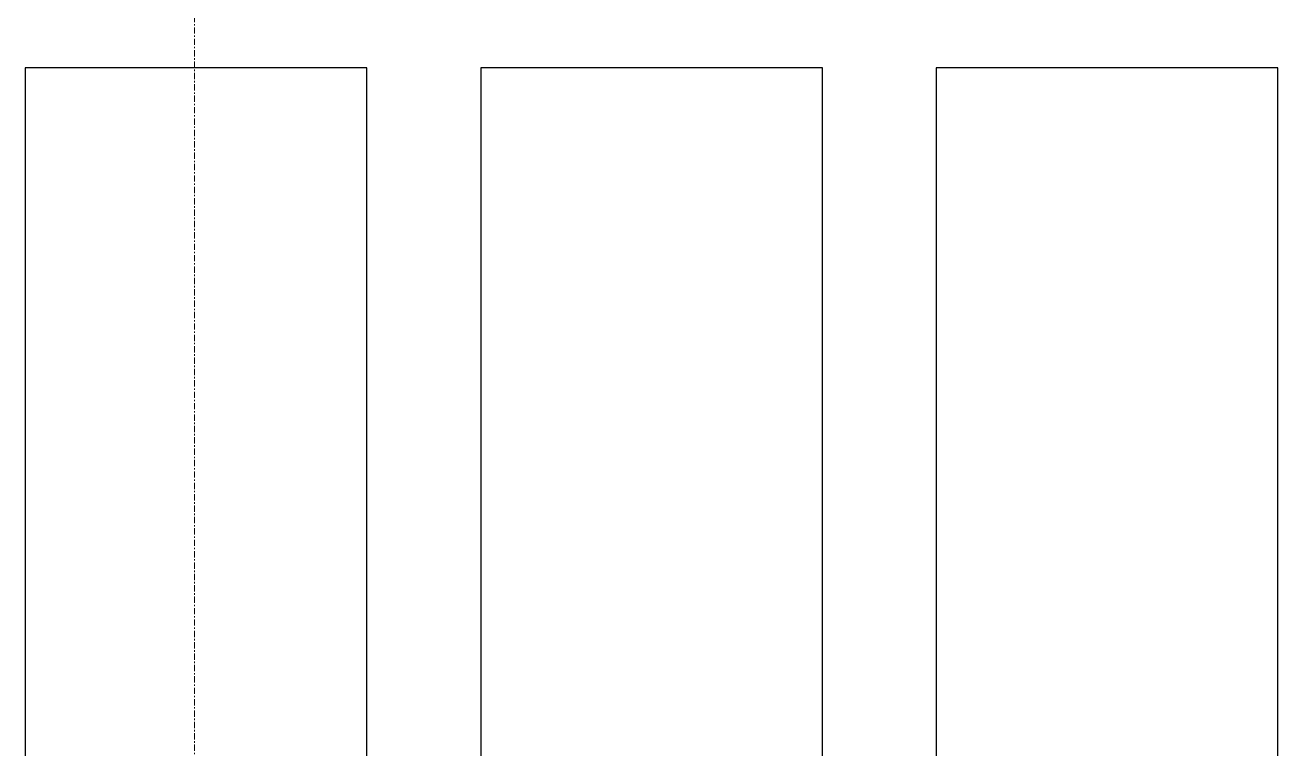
# Model space of a CAD drawing. Header units: millimetres. Extents: x -794334 to -714814, y -17806 to 22403.
# Drawn here: x -733431 to -732331, y -3395 to -2759 of the extents above; entities that cross this region are included whole.
import ezdxf
from ezdxf.xclip import XClip

# ---------------------------------------------------------------- set-up
doc = ezdxf.new("R2010")
doc.units = ezdxf.units.MM
doc.header["$XCLIPFRAME"] = 0
doc.linetypes.add('DPA_Grid _ Level 100', pattern=[10, 5.5, -1.6, 1.3, -1.6])
doc.layers.add('000 - WIPEOUT', color=250, linetype='Continuous')
doc.layers.add('A11_ALU.SOLID SHEET', color=2, linetype='Continuous')
doc.layers.add('S-GRID', color=251, linetype='Continuous', lineweight=9)

# ---------------------------------------------------------------- blocks, each defined once
blk = doc.blocks.new('*U804')
at = {"layer": 'S-GRID', "linetype": 'DPA_Grid _ Level 100'}
blk.add_line((45600, -21385.5), (45600, 16671.4), dxfattribs=at)
blk = doc.blocks.new('*U1271')
at = {"color": 3}
for points in [[(-437.5, -2050), (437.5, -2050), (437.5, -2350), (-437.5, -2350)], [(-437.5, -2450), (437.5, -2450), (437.5, -2750), (-437.5, -2750)], [(-437.5, -2850), (437.5, -2850), (437.5, -3150), (-437.5, -3150)]]:
    blk.add_wipeout(points, dxfattribs=at).dxf.layer = '000 - WIPEOUT'
at = {"layer": 'A11_ALU.SOLID SHEET', "color": 0, "linetype": 'ByBlock'}
for points in [[(-437.5, -2350), (437.5, -2350), (437.5, -2050), (-437.5, -2050)], [(-437.5, -2750), (437.5, -2750), (437.5, -2450), (-437.5, -2450)], [(-437.5, -3150), (437.5, -3150), (437.5, -2850), (-437.5, -2850)]]:
    blk.add_lwpolyline(points, close=True, dxfattribs=at)
blk = doc.blocks.new('*U1630')
at = {"layer": 'A11_ALU.SOLID SHEET', "color": 0, "linetype": 'ByBlock', "rotation": 90}
blk.add_blockref('*U1271', (9200, -6813), dxfattribs=at)

msp = doc.modelspace()

# ---------------------------------------------------------------- block references
at = {"layer": 'A11_ALU.SOLID SHEET'}
ref = msp.add_blockref('*U1630', (-744681.2, 3579), dxfattribs=at)
XClip(ref).set_block_clipping_path([(-45802.4668593339, -9620.0029952967), (23702.8690583039, 10334.9999958097)])

# ---------------------------------------------------------------- next in the draw order: block references
msp.add_blockref('*U804', (-778882.4, 3579))

doc.saveas('drawing.dxf')
